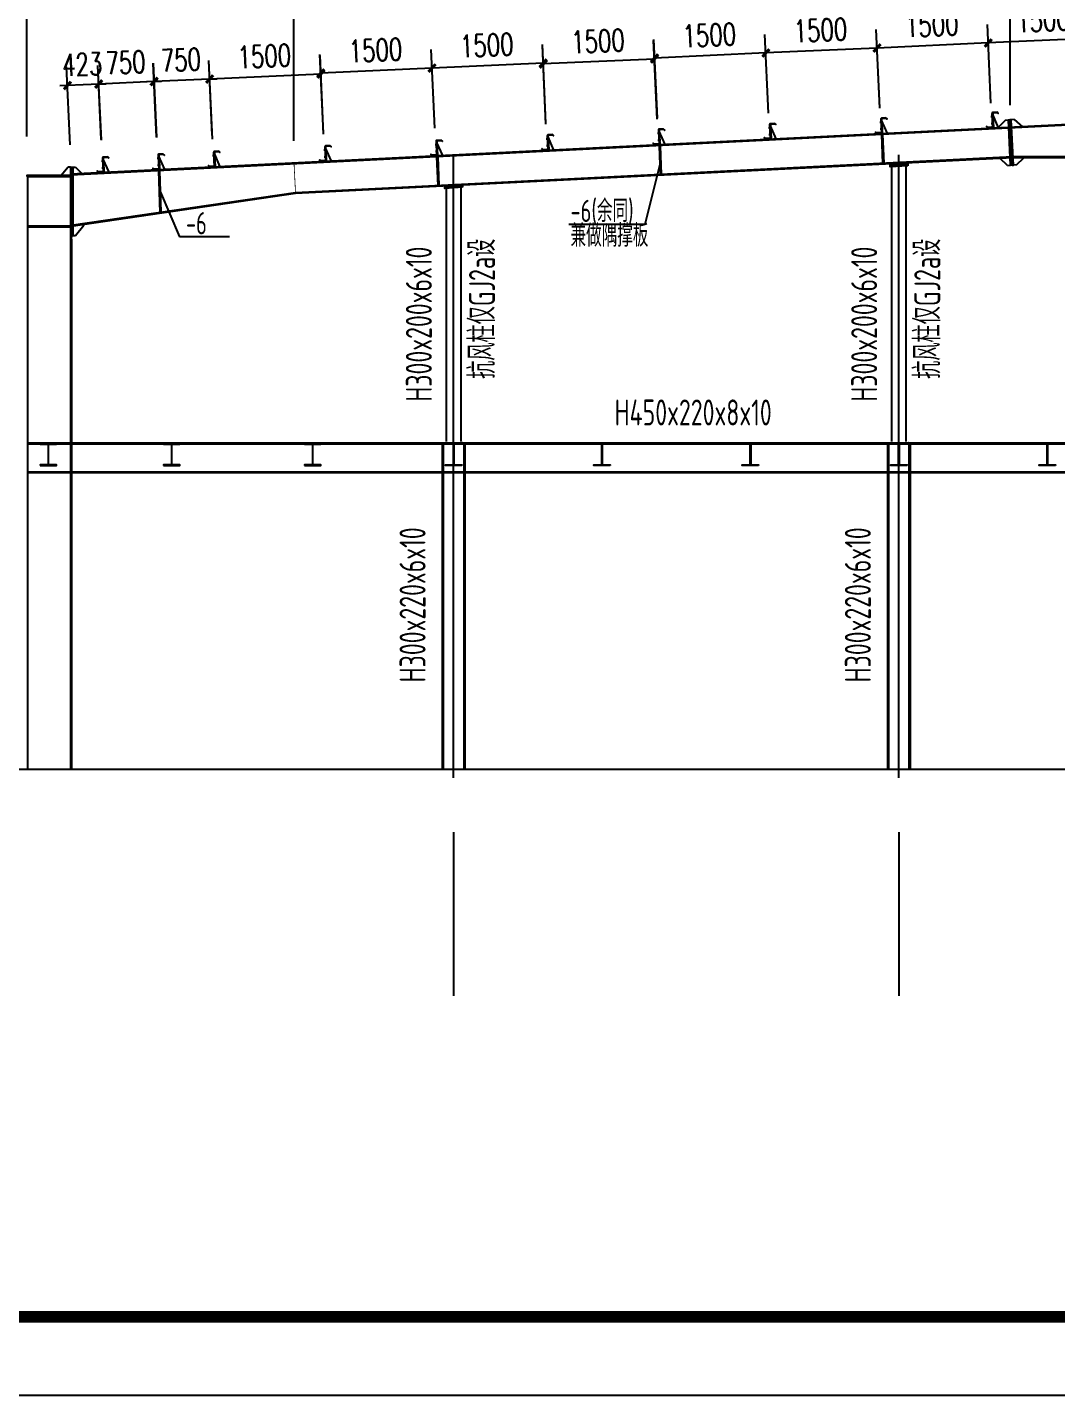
# Model space of a CAD drawing. Extents: x 180850 to 1399066, y 113487 to 334416.
# Drawn here: x 1296167 to 1310036, y 135864 to 154301 of the extents above; entities that cross this region are included whole.
import ezdxf

# ---------------------------------------------------------------- set-up
doc = ezdxf.new("R2010")
doc.units = 0
doc.header["$LTSCALE"] = 1000
for name, color, linetype in [('AXIS', 3, 'Continuous'), ('DOTE', 1, 'Continuous'), ('GL', 150, 'Continuous'), ('GZ', 50, 'Continuous'), ('LT', 27, 'Continuous'), ('PUB_TITLE', 4, 'Continuous'), ('PZ', 202, 'Continuous'), ('TEXT', 7, 'Continuous')]:
    doc.layers.add(name, color=color, linetype=linetype)
doc.styles.add('_TCH_DIM_T3', font='SIMPLEX', dxfattribs={"width": 0.705882, "bigfont": 'GBCBIG'})
doc.styles.add('TSSD_Norm', font='tssdeng.shx', dxfattribs={"bigfont": 'hztxt.shx'})
doc.dimstyles.new('TCH_100_1', dxfattribs={"dimtxt": 297.5, "dimasz": 100, "dimexe": 250, "dimexo": 300, "dimgap": 126.25, "dimtad": 1, "dimdec": 0, "dimzin": 0, "dimdsep": 46, "dimtxsty": '_TCH_DIM_T3', "dimblk": 'ARCHTICK', "dimcen": 0.09, "dimclrd": 126, "dimclre": 126, "dimclrt": 7, "dimazin": 2, "dimtfac": 1, "dimtdec": 0, "dimtix": 1, "dimtmove": 2, "dimatfit": 3, "dimfxl": 1, "dimtolj": 1, "dimtzin": 0, "dimarcsym": 0})

# ---------------------------------------------------------------- blocks, each defined once
blk = doc.blocks.new('_ArchTick')
at = {"color": 0, "linetype": 'ByBlock', "const_width": 0.4}
blk.add_lwpolyline([(-0.5, -0.5), (0.5, 0.5)], dxfattribs=at)
blk = doc.blocks.new('*D1040')
at = {"color": 126, "linetype": 'ByBlock', "lineweight": -2, "transparency": 16777216}
for p, q in [((1299760, 152772), (1299760, 155905)), ((1309410, 153255), (1309410, 155905)), ((1299760, 155655), (1309410, 155655))]:
    blk.add_line(p, q, dxfattribs=at)
at = {"layer": 'Defpoints', "color": 0, "linetype": 'ByBlock', "transparency": 16777216}
for p in [(1309410, 155655), (1309410, 152955), (1299760, 152472)]:
    blk.add_point(p, dxfattribs=at)
at = {"color": 126, "linetype": 'ByBlock', "lineweight": -2, "transparency": 16777216, "xscale": 100, "yscale": 100, "zscale": 100, "rotation": 180}
blk.add_blockref('_ArchTick', (1299760, 155655), dxfattribs=at)
at = {"color": 126, "linetype": 'ByBlock', "lineweight": -2, "transparency": 16777216, "xscale": 100, "yscale": 100, "zscale": 100}
blk.add_blockref('_ArchTick', (1309410, 155655), dxfattribs=at)
at = {"color": 7, "linetype": 'ByBlock', "transparency": 16777216, "insert": (1304585, 155930), "char_height": 297.5, "attachment_point": 5, "style": '_TCH_DIM_T3'}
blk.add_mtext('\\A1;9650', dxfattribs=at)
blk = doc.blocks.new('*D1041')
at = {"color": 126, "linetype": 'ByBlock', "lineweight": -2, "transparency": 16777216}
for p, q in [((1309410, 153255), (1309410, 155905)), ((1313910, 153998), (1313910, 155905)), ((1309410, 155655), (1313910, 155655))]:
    blk.add_line(p, q, dxfattribs=at)
at = {"layer": 'Defpoints', "color": 0, "linetype": 'ByBlock', "transparency": 16777216}
for p in [(1313910, 155655), (1313910, 153698), (1309410, 152955)]:
    blk.add_point(p, dxfattribs=at)
at = {"color": 126, "linetype": 'ByBlock', "lineweight": -2, "transparency": 16777216, "xscale": 100, "yscale": 100, "zscale": 100, "rotation": 180}
blk.add_blockref('_ArchTick', (1309410, 155655), dxfattribs=at)
at = {"color": 126, "linetype": 'ByBlock', "lineweight": -2, "transparency": 16777216, "xscale": 100, "yscale": 100, "zscale": 100}
blk.add_blockref('_ArchTick', (1313910, 155655), dxfattribs=at)
at = {"color": 7, "linetype": 'ByBlock', "transparency": 16777216, "insert": (1311660, 155930), "char_height": 297.5, "attachment_point": 5, "style": '_TCH_DIM_T3'}
blk.add_mtext('\\A1;4500', dxfattribs=at)
blk = doc.blocks.new('*D1044')
at = {"color": 126, "linetype": 'ByBlock', "lineweight": -2, "transparency": 16777216}
for p, q in [((1309151, 153282), (1309103, 154340)), ((1310649, 153349), (1310602, 154408)), ((1310613, 154158), (1309114, 154091))]:
    blk.add_line(p, q, dxfattribs=at)
at = {"layer": 'Defpoints', "color": 0, "linetype": 'ByBlock', "transparency": 16777216}
for p in [(1309114, 154091), (1310663, 153049, 0), (1309164, 152982, 0)]:
    blk.add_point(p, dxfattribs=at)
at = {"color": 126, "linetype": 'ByBlock', "lineweight": -2, "transparency": 16777216, "xscale": 100, "yscale": 100, "zscale": 100}
for p, rotation in [((1309114, 154091), 182.5815654334654), ((1310613, 154158), 2.581565433465371)]:
    blk.add_blockref('_ArchTick', p, dxfattribs=dict(at, rotation=rotation))
at = {"color": 7, "linetype": 'ByBlock', "transparency": 16777216, "insert": (1309851, 154399), "char_height": 297.5, "attachment_point": 5, "rotation": 2.5816, "style": '_TCH_DIM_T3'}
blk.add_mtext('\\A1;1500', dxfattribs=at)
blk = doc.blocks.new('*D1045')
at = {"color": 126, "linetype": 'ByBlock', "lineweight": -2, "transparency": 16777216}
for p, q in [((1309151, 153282), (1309103, 154340)), ((1307652, 153215), (1307605, 154273)), ((1309114, 154091), (1307616, 154023))]:
    blk.add_line(p, q, dxfattribs=at)
at = {"layer": 'Defpoints', "color": 0, "linetype": 'ByBlock', "transparency": 16777216}
for p in [(1307616, 154023), (1307666, 152915, 0), (1309164, 152982, 0)]:
    blk.add_point(p, dxfattribs=at)
at = {"color": 126, "linetype": 'ByBlock', "lineweight": -2, "transparency": 16777216, "xscale": 100, "yscale": 100, "zscale": 100}
for p, rotation in [((1309114, 154091), 2.581565433465371), ((1307616, 154023), 182.5815654334654)]:
    blk.add_blockref('_ArchTick', p, dxfattribs=dict(at, rotation=rotation))
at = {"color": 7, "linetype": 'ByBlock', "transparency": 16777216, "insert": (1308353, 154332), "char_height": 297.5, "attachment_point": 5, "rotation": 2.5816, "style": '_TCH_DIM_T3'}
blk.add_mtext('\\A1;1500', dxfattribs=at)
blk = doc.blocks.new('*D1047')
at = {"color": 126, "linetype": 'ByBlock', "lineweight": -2, "transparency": 16777216}
for p, q in [((1303155, 152998), (1303108, 154057)), ((1304654, 153065), (1304606, 154125)), ((1304617, 153875), (1303119, 153808))]:
    blk.add_line(p, q, dxfattribs=at)
at = {"layer": 'Defpoints', "color": 0, "linetype": 'ByBlock', "transparency": 16777216}
for p in [(1303119, 153808), (1303169, 152698, 0), (1304667, 152765, 0)]:
    blk.add_point(p, dxfattribs=at)
at = {"color": 126, "linetype": 'ByBlock', "lineweight": -2, "transparency": 16777216, "xscale": 100, "yscale": 100, "zscale": 100}
for p, rotation in [((1303119, 153808), 182.5815654334654), ((1304617, 153875), 2.581565433465371)]:
    blk.add_blockref('_ArchTick', p, dxfattribs=dict(at, rotation=rotation))
at = {"color": 7, "linetype": 'ByBlock', "transparency": 16777216, "insert": (1303856, 154116), "char_height": 297.5, "attachment_point": 5, "rotation": 2.5816, "style": '_TCH_DIM_T3'}
blk.add_mtext('\\A1;1500', dxfattribs=at)
blk = doc.blocks.new('*D1048')
at = {"color": 126, "linetype": 'ByBlock', "lineweight": -2, "transparency": 16777216}
for p, q in [((1301656, 152944), (1301609, 154003)), ((1303155, 153011), (1303107, 154070)), ((1303118, 153820), (1301620, 153753))]:
    blk.add_line(p, q, dxfattribs=at)
at = {"layer": 'Defpoints', "color": 0, "linetype": 'ByBlock', "transparency": 16777216}
for p in [(1301620, 153753), (1303168, 152711, 0), (1301670, 152644, 0)]:
    blk.add_point(p, dxfattribs=at)
at = {"color": 126, "linetype": 'ByBlock', "lineweight": -2, "transparency": 16777216, "xscale": 100, "yscale": 100, "zscale": 100}
for p, rotation in [((1301620, 153753), 182.5815654334654), ((1303118, 153820), 2.581565433465371)]:
    blk.add_blockref('_ArchTick', p, dxfattribs=dict(at, rotation=rotation))
at = {"color": 7, "linetype": 'ByBlock', "transparency": 16777216, "insert": (1302357, 154061), "char_height": 297.5, "attachment_point": 5, "rotation": 2.5816, "style": '_TCH_DIM_T3'}
blk.add_mtext('\\A1;1500', dxfattribs=at)
blk = doc.blocks.new('*D1049')
at = {"color": 126, "linetype": 'ByBlock', "lineweight": -2, "transparency": 16777216}
for p, q in [((1301656, 152944), (1301609, 154003)), ((1300158, 152877), (1300110, 153935)), ((1301620, 153753), (1300121, 153685))]:
    blk.add_line(p, q, dxfattribs=at)
at = {"layer": 'Defpoints', "color": 0, "linetype": 'ByBlock', "transparency": 16777216}
for p in [(1300121, 153685), (1300171, 152577, 0), (1301670, 152644, 0)]:
    blk.add_point(p, dxfattribs=at)
at = {"color": 126, "linetype": 'ByBlock', "lineweight": -2, "transparency": 16777216, "xscale": 100, "yscale": 100, "zscale": 100}
for p, rotation in [((1301620, 153753), 2.581565433465371), ((1300121, 153685), 182.5815654334654)]:
    blk.add_blockref('_ArchTick', p, dxfattribs=dict(at, rotation=rotation))
at = {"color": 7, "linetype": 'ByBlock', "transparency": 16777216, "insert": (1300858, 153994), "char_height": 297.5, "attachment_point": 5, "rotation": 2.5816, "style": '_TCH_DIM_T3'}
blk.add_mtext('\\A1;1500', dxfattribs=at)
blk = doc.blocks.new('*D1050')
at = {"color": 126, "linetype": 'ByBlock', "lineweight": -2, "transparency": 16777216}
for p, q in [((1298660, 152797), (1298612, 153855)), ((1300158, 152864), (1300111, 153922)), ((1300122, 153672), (1298623, 153605))]:
    blk.add_line(p, q, dxfattribs=at)
at = {"layer": 'Defpoints', "color": 0, "linetype": 'ByBlock', "transparency": 16777216}
for p in [(1298623, 153605), (1298673, 152498, 0), (1300172, 152564, 0)]:
    blk.add_point(p, dxfattribs=at)
at = {"color": 126, "linetype": 'ByBlock', "lineweight": -2, "transparency": 16777216, "xscale": 100, "yscale": 100, "zscale": 100}
for p, rotation in [((1298623, 153605), 182.5815654334654), ((1300122, 153672), 2.581565433465371)]:
    blk.add_blockref('_ArchTick', p, dxfattribs=dict(at, rotation=rotation))
at = {"color": 7, "linetype": 'ByBlock', "transparency": 16777216, "insert": (1299360, 153913), "char_height": 297.5, "attachment_point": 5, "rotation": 2.5816, "style": '_TCH_DIM_T3'}
blk.add_mtext('\\A1;1500', dxfattribs=at)
blk = doc.blocks.new('*D1051')
at = {"color": 126, "linetype": 'ByBlock', "lineweight": -2, "transparency": 16777216}
for p, q in [((1297908, 152822), (1297863, 153821)), ((1298657, 152851), (1298612, 153855)), ((1298623, 153605), (1297874, 153571)), ((1298623, 153605), (1298723, 153609)), ((1297874, 153571), (1297774, 153567))]:
    blk.add_line(p, q, dxfattribs=at)
at = {"layer": 'Defpoints', "color": 0, "linetype": 'ByBlock', "transparency": 16777216}
for p in [(1297874, 153571), (1297921, 152523, 0), (1298671, 152551, 0)]:
    blk.add_point(p, dxfattribs=at)
at = {"color": 126, "linetype": 'ByBlock', "lineweight": -2, "transparency": 16777216, "xscale": 100, "yscale": 100, "zscale": 100}
for p, rotation in [((1297874, 153571), 2.581565433465377), ((1298623, 153605), 182.5815654334654)]:
    blk.add_blockref('_ArchTick', p, dxfattribs=dict(at, rotation=rotation))
at = {"color": 7, "linetype": 'ByBlock', "transparency": 16777216, "insert": (1298236, 153863), "char_height": 297.5, "attachment_point": 5, "rotation": 2.5816, "style": '_TCH_DIM_T3'}
blk.add_mtext('\\A1;750', dxfattribs=at)
blk = doc.blocks.new('*D1052')
at = {"color": 126, "linetype": 'ByBlock', "lineweight": -2, "transparency": 16777216}
for p, q in [((1297161, 152789), (1297116, 153787)), ((1297911, 152817), (1297865, 153821)), ((1297127, 153537), (1297027, 153533)), ((1297877, 153571), (1297127, 153537)), ((1297877, 153571), (1297976, 153576))]:
    blk.add_line(p, q, dxfattribs=at)
at = {"layer": 'Defpoints', "color": 0, "linetype": 'ByBlock', "transparency": 16777216}
for p in [(1297127, 153537), (1297175, 152489, 0), (1297924, 152517, 0)]:
    blk.add_point(p, dxfattribs=at)
at = {"color": 126, "linetype": 'ByBlock', "lineweight": -2, "transparency": 16777216, "xscale": 100, "yscale": 100, "zscale": 100}
for p, rotation in [((1297127, 153537), 2.581565433465377), ((1297877, 153571), 182.5815654334654)]:
    blk.add_blockref('_ArchTick', p, dxfattribs=dict(at, rotation=rotation))
at = {"color": 7, "linetype": 'ByBlock', "transparency": 16777216, "insert": (1297490, 153829), "char_height": 297.5, "attachment_point": 5, "rotation": 2.5816, "style": '_TCH_DIM_T3'}
blk.add_mtext('\\A1;750', dxfattribs=at)
blk = doc.blocks.new('*D1053')
at = {"color": 126, "linetype": 'ByBlock', "lineweight": -2, "transparency": 16777216}
for p, q in [((1297164, 152783), (1297118, 153787)), ((1296743, 152717), (1296695, 153768)), ((1296707, 153518), (1296607, 153514)), ((1297130, 153538), (1296707, 153518)), ((1297130, 153538), (1297230, 153542))]:
    blk.add_line(p, q, dxfattribs=at)
at = {"layer": 'Defpoints', "color": 0, "linetype": 'ByBlock', "transparency": 16777216}
for p in [(1296707, 153518), (1297177, 152484, 0), (1296756, 152417, -4)]:
    blk.add_point(p, dxfattribs=at)
at = {"color": 126, "linetype": 'ByBlock', "lineweight": -2, "transparency": 16777216, "xscale": 100, "yscale": 100, "zscale": 100}
for p, rotation in [((1296707, 153518), 2.581565433465377), ((1297130, 153538), 182.5815654334654)]:
    blk.add_blockref('_ArchTick', p, dxfattribs=dict(at, rotation=rotation))
at = {"color": 7, "linetype": 'ByBlock', "transparency": 16777216, "insert": (1296906, 153803), "char_height": 297.5, "attachment_point": 5, "rotation": 2.5816, "style": '_TCH_DIM_T3'}
blk.add_mtext('\\A1;423', dxfattribs=at)
blk = doc.blocks.new('*D1054')
at = {"color": 126, "linetype": 'ByBlock', "lineweight": -2, "transparency": 16777216}
for p, q in [((1296160, 152833), (1296160, 155905)), ((1299760, 152772), (1299760, 155905)), ((1299760, 155655), (1296160, 155655))]:
    blk.add_line(p, q, dxfattribs=at)
at = {"layer": 'Defpoints', "color": 0, "linetype": 'ByBlock', "transparency": 16777216}
for p in [(1296160, 155655), (1296160, 152533), (1299760, 152472)]:
    blk.add_point(p, dxfattribs=at)
at = {"color": 126, "linetype": 'ByBlock', "lineweight": -2, "transparency": 16777216, "xscale": 100, "yscale": 100, "zscale": 100, "rotation": 180}
blk.add_blockref('_ArchTick', (1296160, 155655), dxfattribs=at)
at = {"color": 126, "linetype": 'ByBlock', "lineweight": -2, "transparency": 16777216, "xscale": 100, "yscale": 100, "zscale": 100}
blk.add_blockref('_ArchTick', (1299760, 155655), dxfattribs=at)
at = {"color": 7, "linetype": 'ByBlock', "transparency": 16777216, "insert": (1297960, 155930), "char_height": 297.5, "attachment_point": 5, "style": '_TCH_DIM_T3'}
blk.add_mtext('\\A1;3600', dxfattribs=at)
blk = doc.blocks.new('*D1055')
at = {"color": 126, "linetype": 'ByBlock', "lineweight": -2, "transparency": 16777216}
for p, q in [((1306154, 153147), (1306106, 154205)), ((1307653, 153213), (1307605, 154273)), ((1307616, 154023), (1306118, 153956))]:
    blk.add_line(p, q, dxfattribs=at)
at = {"layer": 'Defpoints', "color": 0, "linetype": 'ByBlock', "transparency": 16777216}
for p in [(1306118, 153956), (1307666, 152914, 0), (1306168, 152847, 0)]:
    blk.add_point(p, dxfattribs=at)
at = {"color": 126, "linetype": 'ByBlock', "lineweight": -2, "transparency": 16777216, "xscale": 100, "yscale": 100, "zscale": 100}
for p, rotation in [((1306118, 153956), 182.5815654334654), ((1307616, 154023), 2.581565433465371)]:
    blk.add_blockref('_ArchTick', p, dxfattribs=dict(at, rotation=rotation))
at = {"color": 7, "linetype": 'ByBlock', "transparency": 16777216, "insert": (1306854, 154264), "char_height": 297.5, "attachment_point": 5, "rotation": 2.5816, "style": '_TCH_DIM_T3'}
blk.add_mtext('\\A1;1500', dxfattribs=at)
blk = doc.blocks.new('*D1056')
at = {"color": 126, "linetype": 'ByBlock', "lineweight": -2, "transparency": 16777216}
for p, q in [((1306154, 153147), (1306106, 154205)), ((1304656, 153080), (1304608, 154138)), ((1306118, 153956), (1304619, 153888))]:
    blk.add_line(p, q, dxfattribs=at)
at = {"layer": 'Defpoints', "color": 0, "linetype": 'ByBlock', "transparency": 16777216}
for p in [(1304619, 153888), (1304669, 152780, 0), (1306168, 152847, 0)]:
    blk.add_point(p, dxfattribs=at)
at = {"color": 126, "linetype": 'ByBlock', "lineweight": -2, "transparency": 16777216, "xscale": 100, "yscale": 100, "zscale": 100}
for p, rotation in [((1304619, 153888), 182.5815654334654), ((1306118, 153956), 2.581565433465371)]:
    blk.add_blockref('_ArchTick', p, dxfattribs=dict(at, rotation=rotation))
at = {"color": 7, "linetype": 'ByBlock', "transparency": 16777216, "insert": (1305356, 154197), "char_height": 297.5, "attachment_point": 5, "rotation": 2.5816, "style": '_TCH_DIM_T3'}
blk.add_mtext('\\A1;1500', dxfattribs=at)

msp = doc.modelspace()

# ---------------------------------------------------------------- linework, layer by layer
for points, elevation in [([(1308031.41, 152456.93), (1307792, 152440.17), (1307790.6, 152460.12), (1308030.02, 152476.88)], 4.07), ([(1308032.81, 152436.98), (1307793.39, 152420.22), (1307792, 152440.17), (1308031.41, 152456.93)], 4.07), ([(1302031.14, 152167.79), (1301791.73, 152151.03), (1301790.33, 152170.98), (1302029.74, 152187.74)], 4), ([(1302032.54, 152147.84), (1301793.12, 152131.08), (1301791.73, 152151.03), (1302031.14, 152167.79)], 4)]:
    msp.add_lwpolyline(points, close=True, dxfattribs=dict(elevation=elevation))
at = {"layer": 'AXIS'}
for p, q in [((1304692.62, 152469.44, 4), (1304487.86, 151646.66, -15.98)), ((1297956.1, 152091.41, 4.64), (1298218.98, 151480.17, -15.45)), ((1304487.86, 151646.66, -15.98), (1303461.76, 151646.66, -15.98)), ((1298888.73, 151480.17, -15.45), (1298218.98, 151480.17, -15.45)), ((1301910.33, 143457.04, 4.06), (1301910.33, 141253.02, 4.06)), ((1307910.33, 143457.04, 3.91), (1307910.33, 141253.02, 3.91))]:
    msp.add_line(p, q, dxfattribs=at)
at = {"layer": 'DOTE'}
for p, q in [((1301910.33, 144190.69, 3.41), (1301910.33, 152583.77, 3.92)), ((1307910.3, 144190.69, 3.48), (1307910.31, 152583.78, 3.99)), ((1301910.33, 148697.02, 3.58), (1301910.33, 148687.03, 4.14)), ((1307910.3, 148697.02, 3.65), (1307910.31, 148687.04, 4.22)), ((1294728.7, 144307.04, 4), (1333181.99, 144307.04, 4))]:
    msp.add_line(p, q, dxfattribs=at)
at = {"layer": 'GL'}
for p, q in [((1313910.33, 153168.03, 4), (1296753.66, 152310.19, 4)), ((1313910.33, 153180.04, 4), (1296753.9, 152322.22, 4)), ((1309444.23, 152556.24, 4), (1299780.46, 152073.05, 4)), ((1309444.83, 152544.25, 4), (1299781.06, 152061.06, 4)), ((1313650.18, 152555.46, 8.27), (1309444.19, 152557.06, 4)), ((1313650.19, 152544.26, 9.5), (1309444.79, 152545.09, 4)), ((1299779.58, 152072.97, 4), (1296756.33, 151630.14, 4)), ((1299779.58, 152072.97, 4), (1296756.33, 151630.14, 4)), ((1299781.06, 152061.06, 4), (1296756.33, 151618.06, 4)), ((1299781.06, 152061.06, 4), (1296756.33, 151618.06, 4)), ((1331660.33, 148697.04, 3.8), (1296174.33, 148697.01, 3.37)), ((1331660.33, 148687.04, 3.8), (1296174.33, 148687.01, 3.37)), ((1331660.44, 148307.04, 0.44), (1296174.33, 148307.03, 21.49)), ((1331660.44, 148297.04, 0.44), (1296174.33, 148297.03, 21.49))]:
    msp.add_line(p, q, dxfattribs=at)
for points, elevation in [([(1307678.98, 152856.44), (1307689.35, 152856.99), (1307705.53, 152469.32), (1307695.15, 152468.76)], 4), ([(1304682.72, 152706.63), (1304693.1, 152707.18), (1304709.27, 152319.51), (1304698.9, 152318.95)], 4), ([(1301686.47, 152556.81), (1301696.84, 152557.37), (1301713.01, 152169.69), (1301702.64, 152169.14)], 4), ([(1297938.57, 152369.4), (1297948.94, 152369.96), (1297967.64, 151809.14), (1297957.26, 151808.59)], 4), ([(1296338.79, 148397.04), (1296558.79, 148397.04), (1296558.79, 148407.04), (1296455.64, 148407.04), (1296451.79, 148412.04), (1296451.79, 148682.39), (1296455.64, 148687.04), (1296558.79, 148687.04), (1296558.79, 148697.04), (1296338.79, 148697.04), (1296338.79, 148687.04), (1296441.79, 148687.04), (1296445.79, 148682.55), (1296445.79, 148412.04), (1296441.79, 148407.04), (1296338.79, 148407.04), (1296338.79, 148397.04)], 3.73), ([(1298000.33, 148397.04), (1298220.33, 148397.04), (1298220.33, 148407.04), (1298117.18, 148407.04), (1298113.33, 148412.04), (1298113.33, 148682.39), (1298117.18, 148687.04), (1298220.33, 148687.04), (1298220.33, 148697.04), (1298000.33, 148697.04), (1298000.33, 148687.04), (1298103.33, 148687.04), (1298107.33, 148682.55), (1298107.33, 148412.04), (1298103.33, 148407.04), (1298000.33, 148407.04), (1298000.33, 148397.04)], 3.73), ([(1299900.33, 148397.04), (1300120.33, 148397.04), (1300120.33, 148407.04), (1300017.18, 148407.04), (1300013.33, 148412.04), (1300013.33, 148682.39), (1300017.18, 148687.04), (1300120.33, 148687.04), (1300120.33, 148697.04), (1299900.33, 148697.04), (1299900.33, 148687.04), (1300003.33, 148687.04), (1300007.33, 148682.55), (1300007.33, 148412.04), (1300003.33, 148407.04), (1299900.33, 148407.04), (1299900.33, 148397.04)], 3.73), ([(1302020.33, 148397.02), (1301800.33, 148397.02), (1301800.33, 148407.02), (1301903.48, 148407.02), (1301907.33, 148412.02), (1301907.33, 148682.37), (1301903.48, 148687.02), (1301800.33, 148687.02), (1301800.33, 148697.02), (1302020.33, 148697.02), (1302020.33, 148687.02), (1301917.33, 148687.02), (1301913.33, 148682.53), (1301913.33, 148412.02), (1301917.33, 148407.02), (1302020.33, 148407.02), (1302020.33, 148397.02)], 3.44), ([(1304020.33, 148397.04), (1303800.33, 148397.04), (1303800.33, 148407.04), (1303903.48, 148407.04), (1303907.33, 148412.04), (1303907.33, 148682.39), (1303903.48, 148687.04), (1303800.33, 148687.04), (1303800.33, 148697.04), (1304020.33, 148697.04), (1304020.33, 148687.04), (1303917.33, 148687.04), (1303913.33, 148682.55), (1303913.33, 148412.04), (1303917.33, 148407.04), (1304020.33, 148407.04), (1304020.33, 148397.04)], 4), ([(1306020.33, 148397.04), (1305800.33, 148397.04), (1305800.33, 148407.04), (1305903.48, 148407.04), (1305907.33, 148412.04), (1305907.33, 148682.39), (1305903.48, 148687.04), (1305800.33, 148687.04), (1305800.33, 148697.04), (1306020.33, 148697.04), (1306020.33, 148687.04), (1305917.33, 148687.04), (1305913.33, 148682.55), (1305913.33, 148412.04), (1305917.33, 148407.04), (1306020.33, 148407.04), (1306020.33, 148397.04)], 4), ([(1308020.3, 148397.02), (1307800.3, 148397.02), (1307800.3, 148407.02), (1307903.46, 148407.02), (1307907.3, 148412.02), (1307907.3, 148682.37), (1307903.46, 148687.02), (1307800.3, 148687.02), (1307800.3, 148697.02), (1308020.3, 148697.02), (1308020.3, 148687.02), (1307917.3, 148687.02), (1307913.3, 148682.53), (1307913.3, 148412.02), (1307917.3, 148407.02), (1308020.3, 148407.02), (1308020.3, 148397.02)], 3.51), ([(1310020.42, 148397.04), (1309800.42, 148397.04), (1309800.42, 148407.04), (1309903.57, 148407.04), (1309907.42, 148412.04), (1309907.42, 148682.39), (1309903.57, 148687.04), (1309800.42, 148687.04), (1309800.42, 148697.04), (1310020.42, 148697.04), (1310020.42, 148687.04), (1309917.42, 148687.04), (1309913.42, 148682.55), (1309913.42, 148412.04), (1309917.42, 148407.04), (1310020.42, 148407.04), (1310020.42, 148397.04)], 4)]:
    msp.add_lwpolyline(points, close=True, dxfattribs=dict(at, elevation=elevation))
at = {"layer": 'GL', "color": 6, "const_width": 10, "elevation": 4}
msp.add_lwpolyline([(1299760.49, 152472.5), (1299781.06, 152061.01)], dxfattribs=at)
at = {"layer": 'GZ'}
for p, q in [((1307810.61, 152461.52, -0.03), (1307810.3, 148722.02, -0.51)), ((1308010.38, 148722.02, 0.8), (1308010.68, 152475.53, 2.31)), ((1296174.33, 144307.04, 6.09), (1296174.33, 152293.04, 1.91)), ((1301810.33, 152172.38, -0.02), (1301810.33, 148722.02, -0.58)), ((1302010.4, 148722.02, 0.73), (1302010.41, 152186.39, 2.32)), ((1296746.33, 151622.34, -5.86), (1296174.33, 151622.34, -1.87)), ((1296746.33, 151622.34, -5.86), (1296174.33, 151622.34, -1.87)), ((1296746.33, 151608.34, -5.86), (1296174.33, 151608.34, -1.87)), ((1296746.33, 151608.34, -5.86), (1296174.33, 151608.34, -1.87)), ((1296746.33, 151448.34, -1.97), (1296746.33, 144307.04, 2.08)), ((1296760.33, 151448.34, -1.97), (1296760.33, 144307.04, 2.08)), ((1301760.33, 144307.04, 8.04), (1301760.33, 148687.04, 3.69)), ((1301774.33, 144307.04, 8.04), (1301774.33, 148687.04, 3.73)), ((1302046.33, 148687.04, -0.81), (1302046.33, 144307.04, 4.03)), ((1302060.33, 148687.04, -0.81), (1302060.33, 144307.04, 4.03)), ((1307760.33, 144307.04, 8.01), (1307760.33, 148687.04, 3.66)), ((1307774.33, 144307.04, 8.01), (1307774.33, 148687.04, 3.7)), ((1308046.33, 148687.04, -0.84), (1308046.33, 144307.04, 4)), ((1308060.33, 148687.04, -0.84), (1308060.33, 144307.04, 4))]:
    msp.add_line(p, q, dxfattribs=at)
at = {"layer": 'GZ', "elevation": 0.03}
msp.add_lwpolyline([(1296160.33, 152293.04), (1296746.33, 152293.04), (1296746.33, 152307.04), (1296160.33, 152307.04)], close=True, dxfattribs=at)
at = {"layer": 'LT', "color": 1, "linetype": 'Continuous'}
for p, q in [((1309190.83, 153096.52), (1309150.98, 153094.52)), ((1309190.83, 153096.52), (1309150.98, 153094.52)), ((1304696.45, 152871.8), (1304656.59, 152869.8)), ((1304696.45, 152871.8), (1304656.59, 152869.8)), ((1306194.58, 152946.7), (1306154.72, 152944.71)), ((1306194.58, 152946.7), (1306154.72, 152944.71)), ((1306199.15, 152855.3), (1306159.29, 152853.3)), ((1306199.15, 152855.3), (1306159.29, 152853.3)), ((1307692.7, 153021.61), (1307652.85, 153019.62)), ((1307692.7, 153021.61), (1307652.85, 153019.62)), ((1307697.27, 152930.2), (1307657.42, 152928.21)), ((1307697.27, 152930.2), (1307657.42, 152928.21)), ((1309195.4, 153005.11), (1309155.55, 153003.12)), ((1309195.4, 153005.11), (1309155.55, 153003.12)), ((1301700.19, 152721.98), (1301660.33, 152719.99)), ((1301700.19, 152721.98), (1301660.33, 152719.99)), ((1303198.32, 152796.89), (1303158.46, 152794.9)), ((1303198.32, 152796.89), (1303158.46, 152794.9)), ((1303202.89, 152705.48), (1303163.03, 152703.49)), ((1303202.89, 152705.48), (1303163.03, 152703.49)), ((1304701.02, 152780.39), (1304661.16, 152778.4)), ((1304701.02, 152780.39), (1304661.16, 152778.4)), ((1297205.8, 152497.26), (1297165.95, 152495.27)), ((1297205.8, 152497.26), (1297165.95, 152495.27)), ((1297954.87, 152534.72), (1297915.01, 152532.72)), ((1297954.87, 152534.72), (1297915.01, 152532.72)), ((1298703.93, 152572.17), (1298664.08, 152570.18)), ((1298703.93, 152572.17), (1298664.08, 152570.18)), ((1298708.5, 152480.76), (1298668.65, 152478.77)), ((1298708.5, 152480.76), (1298668.65, 152478.77)), ((1300202.06, 152647.08), (1300162.21, 152645.08)), ((1300202.06, 152647.08), (1300162.21, 152645.08)), ((1300206.63, 152555.67), (1300166.78, 152553.68)), ((1300206.63, 152555.67), (1300166.78, 152553.68)), ((1301704.76, 152630.58), (1301664.91, 152628.58)), ((1301704.76, 152630.58), (1301664.91, 152628.58)), ((1297210.38, 152405.86), (1297170.52, 152403.87)), ((1297210.38, 152405.86), (1297170.52, 152403.87)), ((1297959.44, 152443.31), (1297919.58, 152441.32)), ((1297959.44, 152443.31), (1297919.58, 152441.32))]:
    msp.add_line(p, q, dxfattribs=at)
at = {"layer": 'LT'}
for points in [[(1307670.39, 153065.29, -0.41421356), (1307679.88, 153075.78), (1307735.56, 153078.56), (1307749.68, 153065.79), (1307751.7, 153068.01), (1307736.65, 153081.62), (1307676.73, 153078.62, 0.41421356), (1307667.24, 153068.14), (1307676.08, 152891.36, -0.41421356), (1307666.59, 152880.87), (1307610.9, 152878.09), (1307596.78, 152890.86), (1307594.77, 152888.64), (1307609.81, 152875.03), (1307669.74, 152878.02, 0.41421356), (1307679.23, 152888.51), (1307670.39, 153065.29)], [(1309168.52, 153140.2, -0.41421356), (1309178, 153150.68), (1309233.69, 153153.47), (1309247.81, 153140.69), (1309249.82, 153142.92), (1309234.78, 153156.53), (1309174.86, 153153.53, 0.41421356), (1309165.37, 153143.04), (1309174.21, 152966.26, -0.41421356), (1309164.72, 152955.78), (1309109.03, 152952.99), (1309094.91, 152965.77), (1309092.9, 152963.54), (1309107.94, 152949.93), (1309167.87, 152952.93, 0.41421356), (1309177.35, 152963.42), (1309168.52, 153140.2)], [(1303176, 152840.57, -0.41421356), (1303185.49, 152851.06), (1303241.18, 152853.84), (1303255.3, 152841.07), (1303257.31, 152843.29), (1303242.27, 152856.9), (1303182.34, 152853.9, 0.41421356), (1303172.86, 152843.42), (1303181.69, 152666.64, -0.41421356), (1303172.21, 152656.15), (1303116.52, 152653.37), (1303102.4, 152666.14), (1303100.39, 152663.92), (1303115.43, 152650.31), (1303175.35, 152653.3, 0.41421356), (1303184.84, 152663.79), (1303176, 152840.57)], [(1304674.13, 152915.48, -0.41421356), (1304683.62, 152925.96), (1304739.31, 152928.75), (1304753.43, 152915.97), (1304755.44, 152918.2), (1304740.4, 152931.81), (1304680.47, 152928.81, 0.41421356), (1304670.98, 152918.32), (1304679.82, 152741.54, -0.41421356), (1304670.33, 152731.06), (1304614.65, 152728.27), (1304600.53, 152741.05), (1304598.51, 152738.82), (1304613.56, 152725.21), (1304673.48, 152728.21, 0.41421356), (1304682.97, 152738.7), (1304674.13, 152915.48)], [(1306172.26, 152990.38, -0.41421356), (1306181.75, 153000.87), (1306237.43, 153003.65), (1306251.55, 152990.88), (1306253.57, 152993.1), (1306238.53, 153006.71), (1306178.6, 153003.72, 0.41421356), (1306169.11, 152993.23), (1306177.95, 152816.45, -0.41421356), (1306168.46, 152805.96), (1306112.78, 152803.18), (1306098.66, 152815.95), (1306096.64, 152813.73), (1306111.68, 152800.12), (1306171.61, 152803.12, 0.41421356), (1306181.1, 152813.6), (1306172.26, 152990.38)], [(1300179.74, 152690.76, -0.41421356), (1300189.23, 152701.24), (1300244.92, 152704.03), (1300259.04, 152691.25), (1300261.05, 152693.48), (1300246.01, 152707.09), (1300186.09, 152704.09, 0.41421356), (1300176.6, 152693.6), (1300185.44, 152516.82, -0.41421356), (1300175.95, 152506.34), (1300120.26, 152503.55), (1300106.14, 152516.33), (1300104.13, 152514.1), (1300119.17, 152500.49), (1300179.1, 152503.49, 0.41421356), (1300188.58, 152513.98), (1300179.74, 152690.76)], [(1301677.87, 152765.66, -0.41421356), (1301687.36, 152776.15), (1301743.05, 152778.93), (1301757.17, 152766.16), (1301759.18, 152768.38), (1301744.14, 152781.99), (1301684.22, 152779, 0.41421356), (1301674.73, 152768.51), (1301683.57, 152591.73, -0.41421356), (1301674.08, 152581.24), (1301618.39, 152578.46), (1301604.27, 152591.23), (1301602.26, 152589.01), (1301617.3, 152575.4), (1301677.22, 152578.4, 0.41421356), (1301686.71, 152588.88), (1301677.87, 152765.66)], [(1297183.49, 152540.94, -0.41421356), (1297192.98, 152551.43), (1297248.66, 152554.22), (1297262.78, 152541.44), (1297264.8, 152543.66), (1297249.75, 152557.27), (1297189.83, 152554.28, 0.41421356), (1297180.34, 152543.79), (1297189.18, 152367.01, -0.41421356), (1297179.69, 152356.52), (1297124, 152353.74), (1297109.88, 152366.52), (1297107.87, 152364.29), (1297122.91, 152350.68), (1297182.84, 152353.68, 0.41421356), (1297192.33, 152364.17), (1297183.49, 152540.94)], [(1297932.55, 152578.4, -0.41421356), (1297942.04, 152588.88), (1297997.73, 152591.67), (1298011.85, 152578.89), (1298013.86, 152581.12), (1297998.82, 152594.73), (1297938.89, 152591.73, 0.41421356), (1297929.41, 152581.24), (1297938.24, 152404.46, -0.41421356), (1297928.76, 152393.98), (1297873.07, 152391.19), (1297858.95, 152403.97), (1297856.94, 152401.74), (1297871.98, 152388.14), (1297931.9, 152391.13, 0.41421356), (1297941.39, 152401.62), (1297932.55, 152578.4)], [(1298681.62, 152615.85, -0.41421356), (1298691.1, 152626.34), (1298746.79, 152629.12), (1298760.91, 152616.35), (1298762.92, 152618.57), (1298747.88, 152632.18), (1298687.96, 152629.18, 0.41421356), (1298678.47, 152618.7), (1298687.31, 152441.92, -0.41421356), (1298677.82, 152431.43), (1298622.13, 152428.65), (1298608.01, 152441.42), (1298606, 152439.2), (1298621.04, 152425.59), (1298680.97, 152428.58, 0.41421356), (1298690.45, 152439.07), (1298681.62, 152615.85)]]:
    msp.add_lwpolyline(points, format="xyb", dxfattribs=at)
at = {"layer": 'LT', "elevation": 4}
for points in [[(1307670.64, 153060.3), (1307676.63, 153060.6), (1307686.22, 152868.83), (1307680.22, 152868.53)], [(1307677.13, 153050.61), (1307686.22, 152868.83), (1307756.12, 152872.33)], [(1309168.77, 153135.2), (1309174.76, 153135.5), (1309184.35, 152943.74), (1309178.35, 152943.44)], [(1309175.26, 153125.51), (1309184.35, 152943.74), (1309254.24, 152947.24)], [(1304674.38, 152910.48), (1304680.37, 152910.78), (1304689.96, 152719.02), (1304683.97, 152718.72)], [(1304680.87, 152900.79), (1304689.96, 152719.02), (1304759.86, 152722.52)], [(1306172.51, 152985.39), (1306178.5, 152985.69), (1306188.09, 152793.93), (1306182.1, 152793.63)], [(1306179, 152975.7), (1306188.09, 152793.93), (1306257.99, 152797.42)], [(1300179.99, 152685.76), (1300185.99, 152686.06), (1300195.57, 152494.3), (1300189.58, 152494)], [(1300186.49, 152676.08), (1300195.57, 152494.3), (1300265.47, 152497.8)], [(1301678.12, 152760.67), (1301684.12, 152760.97), (1301693.7, 152569.21), (1301687.71, 152568.91)], [(1301684.61, 152750.98), (1301693.7, 152569.21), (1301763.6, 152572.7)], [(1303176.25, 152835.58), (1303182.24, 152835.88), (1303191.83, 152644.12), (1303185.84, 152643.82)], [(1303182.74, 152825.89), (1303191.83, 152644.12), (1303261.73, 152647.61)], [(1297183.74, 152535.95), (1297189.73, 152536.25), (1297199.32, 152344.49), (1297193.33, 152344.19)], [(1297190.23, 152526.26), (1297199.32, 152344.49), (1297269.22, 152347.98)], [(1297932.8, 152573.4), (1297938.79, 152573.7), (1297948.38, 152381.94), (1297942.39, 152381.64)], [(1297939.29, 152563.72), (1297948.38, 152381.94), (1298018.28, 152385.44)], [(1298681.87, 152610.86), (1298687.86, 152611.16), (1298697.45, 152419.4), (1298691.45, 152419.1)], [(1298688.36, 152601.17), (1298697.45, 152419.4), (1298767.34, 152422.89)]]:
    msp.add_lwpolyline(points, close=True, dxfattribs=at)
at = {"layer": 'LT', "color": 1, "linetype": 'Continuous'}
for points in [[(1307670.24, 153008.23), (1307669.01, 153032.69), (1307679.23, 153008.67), (1307678, 153033.13)], [(1307670.24, 153008.23), (1307669.01, 153032.69), (1307679.23, 153008.67), (1307678, 153033.13)], [(1309168.37, 153083.13), (1309167.14, 153107.59), (1309177.35, 153083.58), (1309176.13, 153108.04)], [(1309168.37, 153083.13), (1309167.14, 153107.59), (1309177.35, 153083.58), (1309176.13, 153108.04)], [(1304673.98, 152858.41), (1304672.76, 152882.87), (1304682.97, 152858.86), (1304681.75, 152883.32)], [(1304673.98, 152858.41), (1304672.76, 152882.87), (1304682.97, 152858.86), (1304681.75, 152883.32)], [(1306172.11, 152933.32), (1306170.89, 152957.78), (1306181.1, 152933.77), (1306179.87, 152958.23)], [(1306172.11, 152933.32), (1306170.89, 152957.78), (1306181.1, 152933.77), (1306179.87, 152958.23)], [(1306175.46, 152866.37), (1306176.68, 152841.91), (1306184.44, 152866.82), (1306185.67, 152842.36)], [(1306175.46, 152866.37), (1306176.68, 152841.91), (1306184.44, 152866.82), (1306185.67, 152842.36)], [(1307673.58, 152941.28), (1307674.81, 152916.82), (1307682.57, 152941.73), (1307683.8, 152917.27)], [(1307673.58, 152941.28), (1307674.81, 152916.82), (1307682.57, 152941.73), (1307683.8, 152917.27)], [(1309171.71, 153016.19), (1309172.94, 152991.73), (1309180.7, 153016.63), (1309181.92, 152992.17)], [(1309171.71, 153016.19), (1309172.94, 152991.73), (1309180.7, 153016.63), (1309181.92, 152992.17)], [(1301677.72, 152708.6), (1301676.5, 152733.06), (1301686.71, 152709.05), (1301685.49, 152733.51)], [(1301677.72, 152708.6), (1301676.5, 152733.06), (1301686.71, 152709.05), (1301685.49, 152733.51)], [(1303175.85, 152783.51), (1303174.63, 152807.97), (1303184.84, 152783.96), (1303183.62, 152808.42)], [(1303175.85, 152783.51), (1303174.63, 152807.97), (1303184.84, 152783.96), (1303183.62, 152808.42)], [(1303179.2, 152716.56), (1303180.42, 152692.1), (1303188.19, 152717.01), (1303189.41, 152692.55)], [(1303179.2, 152716.56), (1303180.42, 152692.1), (1303188.19, 152717.01), (1303189.41, 152692.55)], [(1304677.33, 152791.47), (1304678.55, 152767.01), (1304686.32, 152791.92), (1304687.54, 152767.46)], [(1304677.33, 152791.47), (1304678.55, 152767.01), (1304686.32, 152791.92), (1304687.54, 152767.46)], [(1297183.34, 152483.88), (1297182.11, 152508.34), (1297192.33, 152484.33), (1297191.1, 152508.79)], [(1297183.34, 152483.88), (1297182.11, 152508.34), (1297192.33, 152484.33), (1297191.1, 152508.79)], [(1297932.4, 152521.33), (1297931.18, 152545.79), (1297941.39, 152521.78), (1297940.17, 152546.24)], [(1297932.4, 152521.33), (1297931.18, 152545.79), (1297941.39, 152521.78), (1297940.17, 152546.24)], [(1298681.47, 152558.79), (1298680.24, 152583.25), (1298690.45, 152559.24), (1298689.23, 152583.7)], [(1298681.47, 152558.79), (1298680.24, 152583.25), (1298690.45, 152559.24), (1298689.23, 152583.7)], [(1298684.81, 152491.84), (1298686.04, 152467.38), (1298693.8, 152492.29), (1298695.02, 152467.83)], [(1298684.81, 152491.84), (1298686.04, 152467.38), (1298693.8, 152492.29), (1298695.02, 152467.83)], [(1300179.59, 152633.69), (1300178.37, 152658.15), (1300188.58, 152634.14), (1300187.36, 152658.6)], [(1300179.59, 152633.69), (1300178.37, 152658.15), (1300188.58, 152634.14), (1300187.36, 152658.6)], [(1300182.94, 152566.75), (1300184.16, 152542.29), (1300191.93, 152567.2), (1300193.15, 152542.74)], [(1300182.94, 152566.75), (1300184.16, 152542.29), (1300191.93, 152567.2), (1300193.15, 152542.74)], [(1301681.07, 152641.65), (1301682.29, 152617.19), (1301690.06, 152642.1), (1301691.28, 152617.64)], [(1301681.07, 152641.65), (1301682.29, 152617.19), (1301690.06, 152642.1), (1301691.28, 152617.64)], [(1297186.68, 152416.93), (1297187.91, 152392.47), (1297195.67, 152417.38), (1297196.9, 152392.92)], [(1297186.68, 152416.93), (1297187.91, 152392.47), (1297195.67, 152417.38), (1297196.9, 152392.92)], [(1297935.75, 152454.39), (1297936.97, 152429.93), (1297944.74, 152454.84), (1297945.96, 152430.38)], [(1297935.75, 152454.39), (1297936.97, 152429.93), (1297944.74, 152454.84), (1297945.96, 152430.38)]]:
    msp.add_solid(points, dxfattribs=at)
at = {"layer": 'PUB_TITLE'}
msp.add_lwpolyline([(1287615.87, 198863.75), (1399065.87, 198863.81), (1399065.87, 135863.88), (1287615.87, 135863.81)], close=True, dxfattribs=at)
at = {"layer": 'PUB_TITLE', "const_width": 159.09}
msp.add_lwpolyline([(1290267.38, 136924.42), (1290267.38, 197803.14), (1398005.26, 197803.21), (1398005.26, 136924.48)], close=True, dxfattribs=at)
at = {"layer": 'PZ'}
for p, q in [((1309345.41, 153051.92, 2), (1309245.7, 152946.81, -0.02)), ((1309345.41, 153051.92, 2), (1309245.7, 152946.81, -0.02)), ((1309345.41, 153051.92, 2), (1309385.36, 153053.92, 2)), ((1309345.41, 153051.92, 2), (1309385.36, 153053.92, 2)), ((1309465.26, 153057.91, 2), (1309425.31, 153055.91, 2)), ((1309465.26, 153057.91, 2), (1309425.31, 153055.91, 2)), ((1309465.26, 153057.91, 2), (1309574.97, 152963.28, -0.02)), ((1309465.26, 153057.91, 2), (1309574.97, 152963.28, -0.02)), ((1309375.94, 152441.43, 4), (1309273.24, 152536.42, 4)), ((1309375.94, 152441.43, 4), (1309273.24, 152536.42, 4)), ((1309495.79, 152447.42, 4), (1309592.32, 152543.07, 4)), ((1309495.79, 152447.42, 4), (1309592.32, 152543.07, 4)), ((1296716.33, 152417.04, -1.97), (1296623.97, 152307.04, -1.97)), ((1296746.33, 152417.04, -1.97), (1296716.33, 152417.04, -1.97)), ((1296746.33, 152417.04, -1.97), (1296716.33, 152417.04, -1.97)), ((1296746.33, 152417.04, -1.97), (1296746.33, 151448.34, -1.97)), ((1296746.33, 152417.04, -1.97), (1296786.33, 152417.04, -1.97)), ((1296766.33, 151498.34, -1.97), (1296766.33, 152417.04, -1.97)), ((1296786.33, 152417.04, -1.97), (1296816.33, 152417.64, -1.97)), ((1296786.33, 152417.04, -1.97), (1296816.33, 152417.64, -1.97)), ((1296786.33, 151498.34, -1.97), (1296786.33, 152417.04, -1.97)), ((1296816.33, 152417.64, -1.97), (1296912.77, 152317.06, -1.97)), ((1309375.94, 152441.43, 4), (1309415.89, 152443.43, 4)), ((1309375.94, 152441.43, 4), (1309415.89, 152443.43, 4)), ((1309495.79, 152447.42, 4), (1309455.84, 152445.43, 4)), ((1309495.79, 152447.42, 4), (1309455.84, 152445.43, 4)), ((1296816.33, 151498.34, -1.97), (1296929.49, 151634.97, -1.97)), ((1296746.33, 151448.34, -1.97), (1296760.33, 151448.34, -5.83)), ((1296760.33, 151448.34, -5.83), (1296766.33, 151498.34, -1.97)), ((1296766.33, 151498.34, -1.97), (1296786.33, 151498.34, -1.97)), ((1296766.33, 151498.34, -1.97), (1296786.33, 151498.34, -1.97)), ((1296786.33, 151498.34, -1.97), (1296816.33, 151498.34, -1.97))]:
    msp.add_line(p, q, dxfattribs=at)
at = {"layer": 'PZ', "elevation": 4}
for points in [[(1309435.86, 152444.43), (1309415.89, 152443.43), (1309385.36, 153053.92), (1309405.34, 153054.92)], [(1309435.86, 152444.43), (1309415.89, 152443.43), (1309385.36, 153053.92), (1309405.34, 153054.92)], [(1309435.86, 152444.43), (1309455.84, 152445.43), (1309425.31, 153055.91), (1309405.34, 153054.92)], [(1309435.86, 152444.43), (1309455.84, 152445.43), (1309425.31, 153055.91), (1309405.34, 153054.92)]]:
    msp.add_lwpolyline(points, close=True, dxfattribs=at)
at = {"layer": 'PZ', "const_width": 2.25}
for points, elevation in [([(1301903.33, 148897.02), (1301917.33, 148897.02), (1301917.33, 148722.02), (1301903.33, 148722.02)], 4), ([(1307903.3, 148897.02), (1307917.3, 148897.02), (1307917.3, 148722.02), (1307903.3, 148722.02)], 4.07), ([(1302035.33, 148697.02), (1301785.33, 148697.02), (1301785.33, 148722.02), (1302035.33, 148722.02)], 4), ([(1308035.3, 148697.02), (1307785.3, 148697.02), (1307785.3, 148722.02), (1308035.3, 148722.02)], 4.07)]:
    msp.add_lwpolyline(points, close=True, dxfattribs=dict(at, elevation=elevation))

# ---------------------------------------------------------------- texts
at = {"layer": 'TEXT', "style": 'TSSD_Norm', "width": 0.7}
for s, height, rotation, p in [('-6(余同)', 300, 360, (1303485.81, 151678.75, -15.98)), ('-6', 300, 360, (1298304.25, 151512.27, -15.45)), ('兼做隅撑板', 300, 360, (1303485.81, 151345.85, -15.98)), ('抗风柱仅GJ2a设', 350, 90, (1302468.07, 149564.56, 7.72)), ('抗风柱仅GJ2a设', 350, 90, (1308468.05, 149564.56, 7.8)), ('H300x200x6x10', 350, 90, (1301617.5, 149257.34, 7.72)), ('H300x200x6x10', 350, 90, (1307617.48, 149257.35, 7.8)), ('H300x220x6x10', 350, 90, (1301532.62, 145474.82, 10.44)), ('H300x220x6x10', 350, 90, (1307532.62, 145474.82, 10.41))]:
    msp.add_text(s, height=height, rotation=rotation, dxfattribs=at).set_placement(p)
msp.add_text('H450x220x8x10', height=350, dxfattribs=at).set_placement((1304079.62, 148937.1, 4.34))

# ---------------------------------------------------------------- dimensions: what is measured, and where the dimension line sits
at = {"linetype": 'ByBlock'}
for base, p1, p2, angle, picture, middle in [((1296160.33, 155655.2, 4), (1299760.49, 152472.5, 4), (1296160.33, 152533.38, 4), 180, '*D1054', (1297960.41, 155930.2, 4)), ((1307616, 154023.17, 4), (1309164.46, 152981.97, 4), (1307665.96, 152915.13, 4), 2.581565, '*D1045', (1308352.85, 154331.67, 4)), ((1309114.47, 154090.73, 4), (1310662.97, 153048.82, 4), (1309164.46, 152981.97, 4), 2.581565, '*D1044', (1309851.33, 154399.23, 4)), ((1303118.91, 153807.6, 4), (1304667.44, 152764.98, 4), (1303168.93, 152698.13, 4), 2.581565, '*D1047', (1303855.76, 154116.1, 4)), ((1304619.07, 153888.04, 4), (1306167.53, 152846.85, 4), (1304669.02, 152780, 4), 2.581565, '*D1056', (1305355.92, 154196.54, 4)), ((1306117.54, 153955.6, 4), (1307666.04, 152913.69, 4), (1306167.53, 152846.85, 4), 2.581565, '*D1055', (1306854.4, 154264.11, 4)), ((1300121.4, 153685.25, 4), (1301669.87, 152644.06, 4), (1300171.36, 152577.21, 4), 2.581565, '*D1049', (1300858.25, 153993.76, 4)), ((1301619.88, 153752.82, 4), (1303168.38, 152710.91, 4), (1301669.87, 152644.06, 4), 2.581565, '*D1048', (1302356.73, 154061.32, 4)), ((1296706.67, 153518.49, 4), (1297177.18, 152483.75, 4), (1296756.33, 152417.04, -0.03), 2.581565, '*D1053', (1296905.78, 153802.75, 4)), ((1297127.3, 153537.46, 4), (1297924.09, 152517.42, 4), (1297174.57, 152489.11, 4), 2.581565, '*D1052', (1297489.55, 153829.07, 4)), ((1297874.21, 153571.13, 4), (1298670.99, 152551.1, 4), (1297921.48, 152522.78, 4), 2.581565, '*D1051', (1298236.46, 153862.75, 4)), ((1298623.48, 153604.92, 4), (1300171.91, 152564.44, 4), (1298673.4, 152497.59, 4), 2.581565, '*D1050', (1299360.33, 153913.42, 4))]:
    dim = msp.add_linear_dim(base=base, p1=p1, p2=p2, angle=angle, dimstyle='TCH_100_1', dxfattribs=at)
    dim.commit()
    dim.dimension.update_dxf_attribs({"geometry": picture, "text_midpoint": middle})
for base, p1, p2, picture, middle in [((1309410.33, 155655.2, 4), (1299760.49, 152472.5, 4), (1309410.33, 152955.04, 4), '*D1040', (1304585.41, 155930.2, 4)), ((1313910.33, 155655.2, 4), (1309410.33, 152955.04, 4), (1313910.33, 153698.35, 4), '*D1041', (1311660.33, 155930.2, 4))]:
    dim = msp.add_linear_dim(base=base, p1=p1, p2=p2, dimstyle='TCH_100_1', dxfattribs=at)
    dim.commit()
    dim.dimension.update_dxf_attribs({"geometry": picture, "text_midpoint": middle})

doc.saveas('drawing.dxf')
